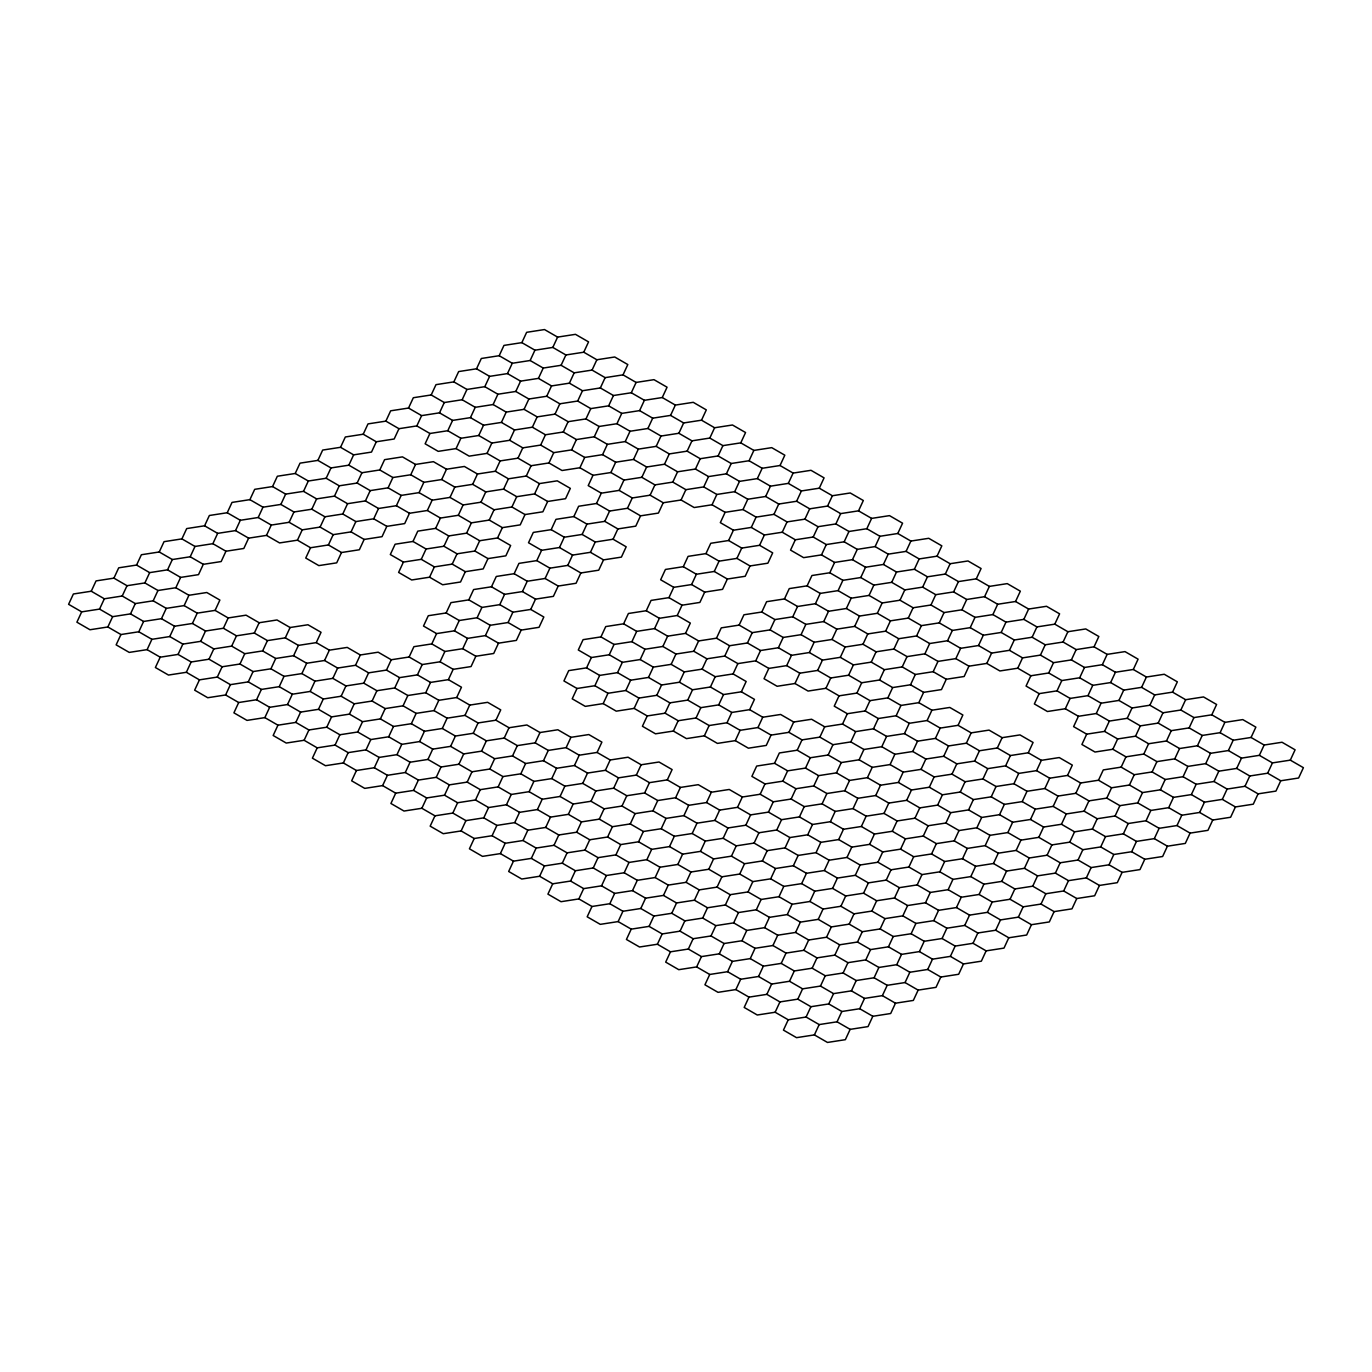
<?xml version="1.0" encoding="UTF-8"?>
<svg xmlns="http://www.w3.org/2000/svg" width="1372" height="1372" viewBox="0 0 1372 1372"><rect width="100%" height="100%" fill="white"/><g stroke="black" fill="none" stroke-linecap="round" stroke-linejoin="round"><path stroke-width="1.5" d="M498.499 643.176L485.414 635.613L467.543 638.374L454.458 630.828L436.588 633.59L423.502 626.044L428.287 615.719L446.157 612.958L450.959 602.634L468.83 599.873L481.915 607.419L499.785 604.658L512.871 612.204L530.741 609.442L543.827 617.006L539.042 627.313L521.171 630.091L516.369 640.398L498.499 643.176L493.714 653.484L475.844 656.245L471.042 666.569L453.172 669.33L440.086 661.784L422.216 664.545L409.13 656.999L391.26 659.76L378.175 652.197L360.304 654.976L347.219 647.413L329.349 650.174L316.263 642.628L298.393 645.389L285.307 637.843L267.437 640.604L254.352 633.041L236.464 635.819L223.396 628.256L205.508 631.017L192.423 623.471L174.553 626.232L161.467 618.686L143.597 621.447L130.511 613.884L112.641 616.663L99.556 609.099L81.685 611.861L76.901 622.185L89.986 629.748L107.856 626.97L120.942 634.533L138.812 631.772L151.898 639.318L169.768 636.557L182.853 644.103L200.724 641.341L213.809 648.905L231.679 646.126L244.765 653.689L262.635 650.928L275.721 658.474L293.591 655.713L306.676 663.259L324.564 660.498L337.632 668.061L355.52 665.283L368.605 672.846L386.475 670.085L399.561 677.631L417.431 674.87L430.516 682.416L448.387 679.655L461.472 687.218L456.687 697.525L438.817 700.303L425.732 692.74L407.844 695.501L394.759 687.955L376.888 690.716L363.803 683.17L345.933 685.931L332.847 678.368L314.977 681.147L301.891 673.583L284.021 676.345L270.936 668.799L253.065 671.56L239.98 664.014L222.11 666.775L209.024 659.212L191.154 661.99L178.068 654.427L160.198 657.188L147.113 649.642L129.225 652.403L116.14 644.857L120.942 634.533M91.255 591.229L96.057 580.905L113.927 578.144L127.013 585.707L144.883 582.928L157.969 590.492L175.839 587.731L188.924 595.277L206.795 592.515L219.88 600.061L215.095 610.386L197.225 613.147L184.14 605.601L166.269 608.362L153.184 600.816L135.296 603.577L122.228 596.014L104.341 598.792L91.255 591.229L73.385 593.99L68.6 604.315L81.685 611.861M99.556 609.099L104.341 598.792M113.927 578.144L118.712 567.819L136.583 565.058L149.668 572.621L167.538 569.843L180.624 577.406L198.511 574.645L203.296 564.321L221.166 561.56L225.951 551.235L243.822 548.474L248.624 538.15L266.494 535.389L279.579 542.935L297.45 540.174L310.535 547.737L328.405 544.958L341.491 552.522L359.361 549.76L364.146 539.436L382.033 536.675L386.818 526.351L404.689 523.59L409.473 513.265L427.344 510.504L440.429 518.05L458.317 515.289L471.385 522.852L489.272 520.074L502.358 527.637L520.228 524.876L525.013 514.551L542.883 511.79L547.668 501.466L565.556 498.705L570.34 488.381L557.255 480.835L539.385 483.596L526.299 476.033L508.429 478.811L495.343 471.248L477.473 474.009L464.388 466.463L446.5 469.224L433.432 461.678L415.545 464.439L402.459 456.876L384.589 459.654L379.804 469.961L361.934 472.74L348.848 465.177L330.978 467.938L317.892 460.392L300.022 463.153L295.22 473.477L277.35 476.238L272.565 486.563L254.695 489.324L249.893 499.648L232.022 502.409L227.238 512.734L209.367 515.495L204.582 525.802L186.695 528.58L181.91 538.887L164.04 541.666L159.255 551.973L141.385 554.734L136.583 565.058M107.856 626.97L112.641 616.663M122.228 596.014L127.013 585.707M130.511 613.884L135.296 603.577M144.883 582.928L149.668 572.621M138.812 631.772L143.597 621.447M153.184 600.816L157.969 590.492M167.538 569.843L172.34 559.536L190.211 556.775L203.296 564.321M147.113 649.642L151.898 639.318M161.467 618.686L166.269 608.362M175.839 587.731L180.624 577.406M190.211 556.775L194.996 546.45L212.866 543.689L225.951 551.235M160.198 657.188L155.396 667.512L168.482 675.058L186.352 672.297L199.437 679.86L217.308 677.082L230.393 684.645L248.281 681.884L261.366 689.43L279.236 686.669L292.322 694.215L310.192 691.454L323.278 699.017L341.148 696.239L354.233 703.802L372.104 701.041L385.189 708.587L403.059 705.825L416.145 713.371L434.015 710.61L447.101 718.173L464.971 715.395L478.056 722.958L495.927 720.197L509.012 727.743L526.899 724.982L539.985 732.528L557.855 729.767L570.941 737.33L588.811 734.552L601.896 742.115L597.094 752.439L579.224 755.2L566.139 747.637L548.268 750.415L535.183 742.852L517.313 745.613L504.227 738.067L486.357 740.829L473.271 733.283L455.401 736.044L442.316 728.481L424.445 731.259L411.36 723.696L393.49 726.457L380.404 718.911L362.534 721.672L349.448 714.126L331.561 716.887L318.476 709.324L300.605 712.102L287.52 704.539L269.649 707.3L256.564 699.754L238.694 702.515L225.608 694.969L207.738 697.731L194.653 690.167L199.437 679.86M169.768 636.557L174.553 626.232M184.14 605.601L188.924 595.277M212.866 543.689L217.668 533.365L235.538 530.604L248.624 538.15M178.068 654.427L182.853 644.103M192.423 623.471L197.225 613.147M235.538 530.604L240.323 520.28L258.193 517.518L271.279 525.064L289.149 522.303L302.234 529.849L320.105 527.088L333.19 534.651L351.06 531.873L364.146 539.436M186.352 672.297L191.154 661.99M200.724 641.341L205.508 631.017M258.193 517.518L262.978 507.194L280.866 504.433L293.951 511.979L311.821 509.218L324.907 516.781L342.777 514.003L355.863 521.566L373.733 518.805L386.818 526.351M209.024 659.212L213.809 648.905M223.396 628.256L228.181 617.949L246.051 615.171L259.137 622.734L277.007 619.973L290.092 627.519L307.963 624.757L321.048 632.303L316.263 642.628M266.494 535.389L271.279 525.064M280.866 504.433L285.65 494.109L303.521 491.348L316.606 498.893L334.476 496.132L347.562 503.695L365.432 500.917L378.518 508.48L396.388 505.719L409.473 513.265M217.308 677.082L222.11 666.775M231.679 646.126L236.464 635.819M289.149 522.303L293.951 511.979M303.521 491.348L308.306 481.023L326.176 478.262L339.261 485.808L357.149 483.047L370.217 490.61L388.105 487.832L401.19 495.395L419.06 492.634L432.146 500.18L450.016 497.419L463.101 504.965L480.972 502.203L494.057 509.767L511.928 506.988L525.013 514.551M317.892 460.392L322.677 450.067L340.548 447.306L353.633 454.852L371.503 452.091L376.305 441.767L394.176 439.006L398.96 428.699L416.831 425.92L429.916 433.483L447.787 430.722L460.872 438.268L478.742 435.507L491.828 443.053L509.715 440.292L522.783 447.855L540.671 445.077L553.756 452.64L571.627 449.879L584.712 457.425L602.582 454.664L615.668 462.21L633.538 459.448L646.624 467.012L664.494 464.233L677.579 471.797L695.45 469.035L708.535 476.581L726.405 473.82L739.491 481.366L757.361 478.605L770.447 486.168L788.317 483.39L801.402 490.953L819.29 488.192L832.375 495.738L850.246 492.977L863.331 500.523L858.529 510.847L840.659 513.608L827.573 506.062L809.703 508.823L796.618 501.26L778.747 504.038L765.662 496.475L747.791 499.237L734.706 491.69L716.836 494.452L703.75 486.906L685.88 489.667L672.795 482.104L654.924 484.882L641.839 477.319L623.951 480.08L610.883 472.534L592.996 475.295L579.91 467.749L562.04 470.51L548.954 462.947L531.084 465.725L517.999 458.162L500.128 460.923L487.043 453.377L469.173 456.139L456.087 448.593L438.217 451.354L425.131 443.791L429.916 433.483M225.608 694.969L230.393 684.645M239.98 664.014L244.765 653.689M254.352 633.041L259.137 622.734M297.45 540.174L302.234 529.849M311.821 509.218L316.606 498.893M326.176 478.262L330.978 467.938M340.548 447.306L345.332 436.982L363.22 434.221L376.305 441.767M238.694 702.515L233.909 712.84L246.994 720.386L264.865 717.625L277.95 725.188L295.82 722.409L308.906 729.973L326.776 727.211L339.862 734.757L357.732 731.996L370.817 739.542L388.688 736.781L401.773 744.344L419.643 741.566L432.729 749.129L450.616 746.368L463.702 753.914L481.572 751.153L494.657 758.699L512.528 755.938L525.613 763.501L543.483 760.723L556.569 768.286L574.439 765.525L587.525 773.071L605.395 770.309L618.48 777.855L636.351 775.094L649.436 782.657L667.307 779.879L680.392 787.442L698.262 784.681L711.348 792.227L729.235 789.466L742.321 797.012L760.191 794.251L773.276 801.814L791.147 799.036L804.232 806.599L822.102 803.838L835.188 811.384L853.058 808.623L866.144 816.168L884.014 813.407L897.099 820.971L914.97 818.192L928.055 825.755L945.925 822.994L959.011 830.54L976.881 827.779L989.967 835.325L1007.854 832.564L1020.939 840.127L1038.81 837.349L1051.895 844.912L1069.766 842.151L1082.851 849.697L1100.721 846.936L1113.807 854.482L1131.677 851.72L1144.763 859.266L1162.633 856.505L1167.418 846.198L1185.305 843.42L1190.09 833.113L1207.96 830.334L1212.745 820.027L1230.615 817.266L1235.417 806.942L1253.288 804.181L1258.073 793.856L1275.943 791.095L1280.745 780.771L1298.615 778.01L1303.4 767.685L1290.315 760.139L1272.444 762.901L1259.359 755.337L1241.488 758.116L1228.403 750.553L1210.533 753.314L1197.447 745.768L1179.577 748.529L1166.492 740.983L1148.604 743.744L1135.536 736.181L1117.648 738.959L1104.563 731.396L1086.693 734.157L1073.607 726.611L1078.409 716.287L1096.279 713.526L1109.365 721.072L1127.235 718.311L1140.321 725.874L1158.191 723.095L1171.276 730.659L1189.147 727.897L1202.232 735.443L1220.102 732.682L1233.188 740.228L1251.058 737.467L1264.144 745.03L1282.014 742.252L1295.099 749.815L1290.315 760.139M248.281 681.884L253.065 671.56M262.635 650.928L267.437 640.604M310.535 547.737L305.75 558.044L318.836 565.607L336.706 562.846L341.491 552.522M320.105 527.088L324.907 516.781M334.476 496.132L339.261 485.808M348.848 465.177L353.633 454.852M363.22 434.221L368.005 423.897L385.875 421.135L398.96 428.699M256.564 699.754L261.366 689.43M270.936 668.799L275.721 658.474M285.307 637.843L290.092 627.519M328.405 544.958L333.19 534.651M342.777 514.003L347.562 503.695M357.149 483.047L361.934 472.74M385.875 421.135L390.66 410.811L408.53 408.05L421.616 415.613L439.503 412.835L452.589 420.398L470.459 417.637L483.544 425.183L501.415 422.422L514.5 429.968L532.37 427.207L545.456 434.77L563.326 431.991L576.412 439.555L594.282 436.793L607.367 444.339L625.238 441.578L638.323 449.124L656.193 446.363L669.279 453.926L687.149 451.148L700.235 458.711L718.122 455.95L731.207 463.496L749.078 460.735L762.163 468.281L780.033 465.52L793.119 473.083L810.989 470.304L824.075 477.868L819.29 488.192M264.865 717.625L269.649 707.3M279.236 686.669L284.021 676.345M293.591 655.713L298.393 645.389M351.06 531.873L355.863 521.566M365.432 500.917L370.217 490.61M408.53 408.05L413.332 397.726L431.202 394.965L444.288 402.528L462.158 399.749L475.244 407.312L493.114 404.551L506.199 412.097L524.07 409.336L537.155 416.882L555.025 414.121L568.111 421.684L585.981 418.906L599.067 426.469L616.954 423.708L630.04 431.254L647.91 428.493L660.995 436.039L678.866 433.278L691.951 440.841L709.821 438.062L722.907 445.626L740.777 442.864L753.863 450.41L771.733 447.649L784.818 455.195L780.033 465.52M277.95 725.188L273.165 735.495L286.251 743.058L304.121 740.28L317.206 747.843L335.077 745.082L348.162 752.628L366.032 749.867L379.118 757.413L396.988 754.651L410.074 762.215L427.944 759.436L441.029 766.999L458.9 764.238L471.985 771.784L489.855 769.023L502.941 776.569L520.828 773.808L533.897 781.371L551.784 778.593L564.87 786.156L582.74 783.395L595.825 790.941L613.696 788.18L626.781 795.726L644.651 792.965L657.737 800.528L675.607 797.749L688.693 805.313L706.563 802.551L719.648 810.097L737.519 807.336L750.604 814.882L768.474 812.121L781.56 819.684L799.447 816.906L812.516 824.469L830.403 821.708L843.488 829.254L861.359 826.493L874.444 834.039L892.314 831.278L905.4 838.841L923.27 836.062L936.356 843.626L954.226 840.865L967.311 848.411L985.182 845.649L998.267 853.195L1016.138 850.434L1029.223 857.997L1047.093 855.219L1060.179 862.782L1078.049 860.021L1091.134 867.567L1109.022 864.806L1122.107 872.352L1139.978 869.591L1144.763 859.266M287.52 704.539L292.322 694.215M301.891 673.583L306.676 663.259M373.733 518.805L378.518 508.48M388.105 487.832L392.889 477.525L410.76 474.763L423.845 482.309L441.715 479.548L454.801 487.094L472.671 484.333L485.757 491.896L503.627 489.118L516.712 496.681L534.6 493.92L547.668 501.466M416.831 425.92L421.616 415.613M431.202 394.965L435.987 384.657L453.858 381.879L466.943 389.442L484.813 386.681L497.899 394.227L515.786 391.466L528.872 399.012L546.742 396.251L559.827 403.797L577.698 401.036L590.783 408.599L608.654 405.838L621.739 413.384L639.609 410.622L652.695 418.168L670.565 415.407L683.65 422.953L701.521 420.192L714.606 427.755L732.477 424.994L745.562 432.54L740.777 442.864M295.82 722.409L300.605 712.102M310.192 691.454L314.977 681.147M324.564 660.498L329.349 650.174M396.388 505.719L401.19 495.395M410.76 474.763L415.545 464.439M439.503 412.835L444.288 402.528M453.858 381.879L458.66 371.572L476.53 368.794L489.615 376.357L507.486 373.596L520.571 381.142L538.441 378.38L551.527 385.926L569.397 383.165L582.483 390.728L600.353 387.95L613.438 395.513L631.309 392.752L644.394 400.298L662.264 397.537L675.35 405.083L693.237 402.322L706.306 409.885L701.521 420.192M304.121 740.28L308.906 729.973M318.476 709.324L323.278 699.017M332.847 678.368L337.632 668.061M419.06 492.634L423.845 482.309M447.787 430.722L452.589 420.398M462.158 399.749L466.943 389.442M476.53 368.794L481.315 358.486L499.185 355.708L512.27 363.271L530.141 360.51L543.226 368.056L561.097 365.295L574.182 372.841L592.069 370.08L605.138 377.643L623.025 374.865L636.111 382.428L653.981 379.667L667.066 387.213L662.264 397.537M317.206 747.843L312.404 758.167L325.49 765.713L343.377 762.952L356.446 770.498L374.333 767.737L387.419 775.3L405.289 772.522L418.374 780.085L436.245 777.324L449.33 784.87L467.2 782.109L480.286 789.655L498.156 786.893L511.242 794.457L529.112 791.678L542.197 799.241L560.068 796.48L573.153 804.026L591.023 801.265L604.109 808.811L621.996 806.05L635.065 813.613L652.952 810.835L666.037 818.398L683.908 815.637L696.993 823.183L714.863 820.422L727.949 827.968L745.819 825.207L758.905 832.77L776.775 829.991L789.86 837.555L807.731 834.793L820.816 842.339L838.686 839.578L851.772 847.124L869.642 844.363L882.728 851.926L900.615 849.148L913.683 856.711L931.571 853.95L944.656 861.496L962.527 858.735L975.612 866.281L993.482 863.52L1006.568 871.083L1024.438 868.305L1037.524 875.868L1055.394 873.107L1068.479 880.653L1086.35 877.891L1099.435 885.437L1117.305 882.676L1122.107 872.352M326.776 727.211L331.561 716.887M341.148 696.239L345.933 685.931M355.52 665.283L360.304 654.976M403.402 562.091L398.617 572.416L411.703 579.979L429.573 577.2L442.659 584.764L460.529 582.002L465.314 571.678L483.201 568.917L487.986 558.593L505.856 555.832L510.641 545.507L497.556 537.961L479.685 540.722L466.6 533.159L448.73 535.938L435.644 528.374L417.774 531.135L412.989 541.46L395.119 544.221L390.317 554.545L403.402 562.091L421.273 559.33L434.358 566.893L452.228 564.115L465.314 571.678M427.344 510.504L432.146 500.18M441.715 479.548L446.5 469.224M456.087 448.593L460.872 438.268M470.459 417.637L475.244 407.312M484.813 386.681L489.615 376.357M499.185 355.708L503.97 345.401L521.857 342.64L534.943 350.186L552.813 347.425L565.899 354.971L583.769 352.21L596.854 359.756L614.725 356.994L627.81 364.558L623.025 374.865M335.077 745.082L339.862 734.757M349.448 714.126L354.233 703.802M363.803 683.17L368.605 672.846M421.273 559.33L426.075 549.006L443.945 546.245L457.03 553.808L474.901 551.03L487.986 558.593M435.644 528.374L440.429 518.05M450.016 497.419L454.801 487.094M478.742 435.507L483.544 425.183M493.114 404.551L497.899 394.227M507.486 373.596L512.27 363.271M521.857 342.64L526.642 332.316L544.513 329.554L557.598 337.1L575.468 334.339L588.554 341.885L583.769 352.21M343.377 762.952L348.162 752.628M357.732 731.996L362.534 721.672M372.104 701.041L376.888 690.716M386.475 670.085L391.26 659.76M429.573 577.2L434.358 566.893M443.945 546.245L448.73 535.938M458.317 515.289L463.101 504.965M472.671 484.333L477.473 474.009M487.043 453.377L491.828 443.053M501.415 422.422L506.199 412.097M515.786 391.466L520.571 381.142M530.141 360.51L534.943 350.186M356.446 770.498L351.661 780.822L364.746 788.385L382.617 785.607L395.702 793.17L413.572 790.409L426.658 797.955L444.545 795.194L457.613 802.74L475.501 799.979L488.586 807.542L506.457 804.764L519.542 812.327L537.412 809.566L550.498 817.112L568.368 814.351L581.454 821.897L599.324 819.135L612.409 826.699L630.28 823.92L643.365 831.483L661.235 828.722L674.321 836.268L692.191 833.507L705.277 841.053L723.164 838.292L736.232 845.855L754.12 843.077L767.205 850.64L785.076 847.879L798.161 855.425L816.031 852.664L829.117 860.21L846.987 857.449L860.072 865.012L877.943 862.233L891.028 869.797L908.899 867.035L921.984 874.581L939.854 871.82L952.94 879.366L970.81 876.605L983.896 884.168L1001.783 881.39L1014.851 888.953L1032.739 886.192L1045.824 893.738L1063.694 890.977L1076.78 898.523L1094.65 895.762L1099.435 885.437M366.032 749.867L370.817 739.542M380.404 718.911L385.189 708.587M394.759 687.955L399.561 677.631M409.13 656.999L413.915 646.675L431.803 643.914L444.888 651.46L462.758 648.699L475.844 656.245M452.228 564.115L457.03 553.808M466.6 533.159L471.385 522.852M480.972 502.203L485.757 491.896M495.343 471.248L500.128 460.923M509.715 440.292L514.5 429.968M524.07 409.336L528.872 399.012M538.441 378.38L543.226 368.056M552.813 347.425L557.598 337.1M374.333 767.737L379.118 757.413M388.688 736.781L393.49 726.457M403.059 705.825L407.844 695.501M417.431 674.87L422.216 664.545M431.803 643.914L436.588 633.59M474.901 551.03L479.685 540.722M489.272 520.074L494.057 509.767M503.627 489.118L508.429 478.811M517.999 458.162L522.783 447.855M532.37 427.207L537.155 416.882M546.742 396.251L551.527 385.926M561.097 365.295L565.899 354.971M382.617 785.607L387.419 775.3M396.988 754.651L401.773 744.344M411.36 723.696L416.145 713.371M425.732 692.74L430.516 682.416M440.086 661.784L444.888 651.46M454.458 630.828L459.243 620.504L477.13 617.743L490.198 625.289L508.086 622.528L521.171 630.091M468.83 599.873L473.614 589.548L491.485 586.787L504.57 594.333L522.44 591.572L535.526 599.135L553.396 596.357L558.198 586.05L576.068 583.272L580.853 572.964L598.724 570.186L603.526 559.879L621.396 557.118L626.181 546.793L613.095 539.23L595.225 542.009L582.14 534.445L564.269 537.207L551.184 529.661L533.314 532.422L528.512 542.746L541.597 550.292L559.484 547.531L572.553 555.094L590.44 552.316L603.526 559.879M497.556 537.961L502.358 527.637M511.928 506.988L516.712 496.681M526.299 476.033L531.084 465.725M540.671 445.077L545.456 434.77M555.025 414.121L559.827 403.797M569.397 383.165L574.182 372.841M395.702 793.17L390.917 803.478L404.003 811.041L421.873 808.28L434.958 815.826L452.829 813.064L465.914 820.61L483.784 817.849L496.87 825.412L514.74 822.634L527.826 830.197L545.713 827.436L558.781 834.982L576.669 832.221L589.754 839.767L607.625 837.006L620.71 844.569L638.58 841.791L651.666 849.354L669.536 846.593L682.621 854.139L700.492 851.377L713.577 858.923L731.447 856.162L744.533 863.725L762.403 860.947L775.489 868.51L793.359 865.749L806.444 873.295L824.332 870.534L837.4 878.08L855.288 875.319L868.373 882.882L886.243 880.104L899.329 887.667L917.199 884.906L930.285 892.452L948.155 889.691L961.24 897.237L979.111 894.475L992.196 902.039L1010.066 899.26L1023.152 906.823L1041.022 904.062L1054.108 911.608L1071.978 908.847L1076.78 898.523M405.289 772.522L410.074 762.215M419.643 741.566L424.445 731.259M434.015 710.61L438.817 700.303M448.387 679.655L453.172 669.33M462.758 648.699L467.543 638.374M477.13 617.743L481.915 607.419M491.485 586.787L496.287 576.463L514.157 573.702L527.242 581.248L545.113 578.487L558.198 586.05M534.6 493.92L539.385 483.596M548.954 462.947L553.756 452.64M563.326 431.991L568.111 421.684M577.698 401.036L582.483 390.728M592.069 370.08L596.854 359.756M413.572 790.409L418.374 780.085M427.944 759.436L432.729 749.129M442.316 728.481L447.101 718.173M485.414 635.613L490.198 625.289M499.785 604.658L504.57 594.333M514.157 573.702L518.942 563.378L536.812 560.616L549.898 568.162L567.768 565.401L580.853 572.964M571.627 449.879L576.412 439.555M585.981 418.906L590.783 408.599M600.353 387.95L605.138 377.643M421.873 808.28L426.658 797.955M436.245 777.324L441.029 766.999M450.616 746.368L455.401 736.044M464.971 715.395L469.773 705.088L487.643 702.327L500.729 709.873L495.927 720.197M508.086 622.528L512.871 612.204M522.44 591.572L527.242 581.248M536.812 560.616L541.597 550.292M551.184 529.661L555.969 519.336L573.839 516.575L586.924 524.121L604.795 521.36L617.88 528.923L635.768 526.145L640.553 515.838L658.423 513.077L663.208 502.752L681.078 499.991L694.163 507.537L712.051 504.776L725.119 512.322L743.007 509.561L756.092 517.124L773.962 514.346L787.048 521.909L804.918 519.148L818.004 526.694L835.874 523.933L848.959 531.478L866.83 528.717L879.915 536.28L897.785 533.502L910.871 541.065L928.741 538.304L941.827 545.85L937.042 556.175L919.171 558.936L906.086 551.39L888.216 554.151L875.13 546.588L857.26 549.366L844.174 541.803L826.287 544.564L813.219 537.018L795.331 539.779L782.246 532.233L764.375 534.994L751.29 527.431L733.42 530.209L720.334 522.646L725.119 512.322M579.91 467.749L584.712 457.425M594.282 436.793L599.067 426.469M608.654 405.838L613.438 395.513M434.958 815.826L430.173 826.15L443.259 833.696L461.129 830.935L474.215 838.498L492.085 835.72L505.17 843.283L523.041 840.522L536.126 848.067L553.996 845.306L567.082 852.852L584.952 850.091L598.038 857.654L615.908 854.876L628.993 862.439L646.881 859.678L659.949 867.224L677.837 864.463L690.922 872.009L708.792 869.248L721.878 876.811L739.748 874.033L752.834 881.596L770.704 878.835L783.789 886.381L801.66 883.619L814.745 891.165L832.615 888.404L845.701 895.967L863.571 893.189L876.657 900.752L894.527 897.991L907.612 905.537L925.5 902.776L938.568 910.322L956.456 907.561L969.541 915.124L987.411 912.346L1000.497 919.909L1018.367 917.148L1031.452 924.694L1049.323 921.933L1054.108 911.608M444.545 795.194L449.33 784.87M458.9 764.238L463.702 753.914M473.271 733.283L478.056 722.958M530.741 609.442L535.526 599.135M545.113 578.487L549.898 568.162M559.484 547.531L564.269 537.207M573.839 516.575L578.641 506.251L596.511 503.49L609.597 511.053L627.467 508.275L640.553 515.838M592.996 475.295L588.211 485.619L601.296 493.165L619.166 490.404L632.252 497.967L650.122 495.189L663.208 502.752M602.582 454.664L607.367 444.339M616.954 423.708L621.739 413.384M631.309 392.752L636.111 382.428M452.829 813.064L457.613 802.74M467.2 782.109L471.985 771.784M481.572 751.153L486.357 740.829M567.768 565.401L572.553 555.094M582.14 534.445L586.924 524.121M596.511 503.49L601.296 493.165M610.883 472.534L615.668 462.21M625.238 441.578L630.04 431.254M639.609 410.622L644.394 400.298M461.129 830.935L465.914 820.61M475.501 799.979L480.286 789.655M489.855 769.023L494.657 758.699M504.227 738.067L509.012 727.743M590.44 552.316L595.225 542.009M604.795 521.36L609.597 511.053M619.166 490.404L623.951 480.08M633.538 459.448L638.323 449.124M647.91 428.493L652.695 418.168M474.215 838.498L469.43 848.805L482.498 856.368L500.386 853.607L513.471 861.153L531.341 858.392L544.427 865.938L562.297 863.177L575.383 870.74L593.253 867.962L606.338 875.525L624.209 872.764L637.294 880.309L655.164 877.548L668.25 885.094L686.12 882.333L699.206 889.896L717.076 887.118L730.161 894.681L748.049 891.92L761.117 899.466L779.004 896.705L792.09 904.251L809.96 901.49L823.046 909.053L840.916 906.275L854.001 913.838L871.872 911.077L884.957 918.623L902.827 915.861L915.913 923.407L933.783 920.646L946.869 928.209L964.739 925.431L977.824 932.994L995.695 930.233L1008.78 937.779L1026.668 935.018L1031.452 924.694M483.784 817.849L488.586 807.542M498.156 786.893L502.941 776.569M512.528 755.938L517.313 745.613M613.095 539.23L617.88 528.923M627.467 508.275L632.252 497.967M641.839 477.319L646.624 467.012M656.193 446.363L660.995 436.039M670.565 415.407L675.35 405.083M492.085 835.72L496.87 825.412M506.457 804.764L511.242 794.457M520.828 773.808L525.613 763.501M535.183 742.852L539.985 732.528M650.122 495.189L654.924 484.882M664.494 464.233L669.279 453.926M678.866 433.278L683.65 422.953M500.386 853.607L505.17 843.283M514.74 822.634L519.542 812.327M529.112 791.678L533.897 781.371M543.483 760.723L548.268 750.415M1067.536 775.437L1072.321 765.113L1059.253 757.567L1041.365 760.328L1028.28 752.782L1010.409 755.543L997.324 747.98L979.454 750.758L966.368 743.195L948.498 745.956L935.412 738.41L917.542 741.172L904.457 733.626L886.586 736.387L873.501 728.824L855.631 731.602L842.545 724.039L824.675 726.8L811.589 719.254L793.702 722.015L780.634 714.469L762.746 717.23L749.661 709.667L731.791 712.445L718.705 704.882L700.835 707.643L687.749 700.097L669.879 702.858L656.794 695.312L638.923 698.074L625.838 690.51L607.967 693.289L594.882 685.726L577.012 688.487L572.21 698.811L585.295 706.374L603.183 703.596L616.251 711.159L634.138 708.398L647.224 715.944L665.094 713.183L678.18 720.729L696.05 717.968L709.135 725.531L727.006 722.752L740.091 730.316L757.961 727.554L771.047 735.1L788.917 732.339L802.003 739.885L819.873 737.124L832.958 744.687L850.829 741.909L863.914 749.472L881.802 746.711L894.87 754.257L912.757 751.496L925.843 759.042L943.713 756.281L956.798 763.844L974.669 761.066L987.754 768.629L1005.625 765.868L1018.71 773.414L1036.58 770.652L1049.666 778.198L1067.536 775.437L1080.622 783L1098.492 780.222L1111.577 787.785L1129.448 785.024L1142.533 792.57L1160.42 789.809L1173.489 797.355L1191.376 794.594L1204.462 802.157L1222.332 799.379L1235.417 806.942M586.581 667.855L591.366 657.531L609.254 654.77L622.339 662.333L640.21 659.555L653.295 667.118L671.165 664.357L684.251 671.903L702.121 669.142L715.206 676.688L733.077 673.926L746.162 681.49L741.377 691.797L723.507 694.558L710.422 687.012L692.534 689.773L679.466 682.227L661.578 684.988L648.493 677.442L630.623 680.203L617.537 672.64L599.667 675.401L586.581 667.855L568.711 670.616L563.926 680.941L577.012 688.487M591.366 657.531L578.298 649.985L583.083 639.661L600.953 636.9L605.738 626.575L623.608 623.814L636.694 631.36L654.581 628.599L667.65 636.162L685.537 633.384L698.622 640.947L716.493 638.186L729.578 645.732L747.448 642.971L760.534 650.517L778.404 647.755L791.49 655.319L809.36 652.54L822.445 660.103L840.316 657.342L853.401 664.888L871.271 662.127L884.357 669.673L902.227 666.912L915.313 674.475L933.183 671.697L946.268 679.26L964.156 676.499L968.941 666.175L986.811 663.413L999.896 670.959L1017.767 668.198L1030.852 675.761L1048.723 672.983L1061.808 680.546L1079.678 677.785L1092.764 685.331L1110.634 682.57L1123.719 690.116L1141.607 687.355L1154.692 694.918L1172.563 692.14L1185.648 699.703L1203.518 696.942L1216.604 704.488L1211.802 714.812L1193.932 717.573L1180.846 710.01L1162.976 712.788L1149.89 705.225L1132.02 707.986L1118.935 700.44L1101.064 703.201L1087.979 695.655L1070.109 698.417L1057.023 690.853L1039.153 693.632L1026.067 686.069L1030.852 675.761M672.795 482.104L677.579 471.797M687.149 451.148L691.951 440.841M513.471 861.153L508.669 871.477L521.754 879.023L539.625 876.262L552.71 883.808L570.598 881.047L583.683 888.61L601.553 885.832L614.639 893.395L632.509 890.634L645.595 898.18L663.465 895.419L676.55 902.965L694.421 900.203L707.506 907.767L725.376 904.988L738.462 912.552L756.332 909.79L769.418 917.336L787.288 914.575L800.373 922.121L818.244 919.36L831.329 926.923L849.217 924.145L862.285 931.708L880.172 928.947L893.258 936.493L911.128 933.732L924.213 941.278L942.084 938.517L955.169 946.08L973.04 943.301L986.125 950.865L1003.995 948.103L1008.78 937.779M523.041 840.522L527.826 830.197M537.412 809.566L542.197 799.241M551.784 778.593L556.569 768.286M566.139 747.637L570.941 737.33M594.882 685.726L599.667 675.401M609.254 654.77L614.039 644.446L631.909 641.684L644.994 649.248L662.865 646.469L675.95 654.032L693.82 651.271L706.906 658.817L724.776 656.056L737.862 663.602L755.749 660.841L768.817 668.404L786.705 665.626L799.79 673.189L817.661 670.428L830.746 677.974L848.616 675.213L861.702 682.759L879.572 679.998L892.658 687.561L910.528 684.782L923.613 692.346L941.484 689.584L946.268 679.26M623.608 623.814L628.41 613.49L646.281 610.729L659.366 618.292L677.236 615.514L690.322 623.077L685.537 633.384M681.078 499.991L685.88 489.667M695.45 469.035L700.235 458.711M709.821 438.062L714.606 427.755M531.341 858.392L536.126 848.067M545.713 827.436L550.498 817.112M560.068 796.48L564.87 786.156M574.439 765.525L579.224 755.2M603.183 703.596L607.967 693.289M617.537 672.64L622.339 662.333M631.909 641.684L636.694 631.36M646.281 610.729L651.065 600.404L668.936 597.643L682.021 605.206L699.892 602.428L704.693 592.121L722.564 589.343L727.349 579.035L745.219 576.274L750.004 565.95L767.891 563.189L772.676 552.865L759.591 545.301L741.72 548.08L728.635 540.517L710.765 543.278L705.963 553.602L688.092 556.363L683.307 566.687L665.437 569.449L660.652 579.773L673.738 587.319L691.608 584.558L704.693 592.121M703.75 486.906L708.535 476.581M718.122 455.95L722.907 445.626M539.625 876.262L544.427 865.938M553.996 845.306L558.781 834.982M568.368 814.351L573.153 804.026M582.74 783.395L587.525 773.071M625.838 690.51L630.623 680.203M640.21 659.555L644.994 649.248M654.581 628.599L659.366 618.292M668.936 597.643L673.738 587.319M712.051 504.776L716.836 494.452M726.405 473.82L731.207 463.496M552.71 883.808L547.925 894.132L561.011 901.696L578.881 898.917L591.967 906.48L609.837 903.719L622.922 911.265L640.793 908.504L653.878 916.05L671.765 913.289L684.851 920.852L702.721 918.074L715.807 925.637L733.677 922.876L746.762 930.422L764.633 927.661L777.718 935.207L795.588 932.446L808.674 940.009L826.544 937.23L839.63 944.793L857.5 942.032L870.585 949.578L888.456 946.817L901.541 954.363L919.412 951.602L932.497 959.165L950.384 956.387L963.47 963.95L981.34 961.189L986.125 950.865M562.297 863.177L567.082 852.852M576.669 832.221L581.454 821.897M591.023 801.265L595.825 790.941M605.395 770.309L610.18 759.985L628.067 757.224L641.153 764.77L659.023 762.009L672.109 769.572L667.307 779.879M634.138 708.398L638.923 698.074M648.493 677.442L653.295 667.118M662.865 646.469L667.65 636.162M677.236 615.514L682.021 605.206M691.608 584.558L696.393 574.251L714.263 571.472L727.349 579.035M734.706 491.69L739.491 481.366M749.078 460.735L753.863 450.41M570.598 881.047L575.383 870.74M584.952 850.091L589.754 839.767M599.324 819.135L604.109 808.811M613.696 788.18L618.48 777.855M647.224 715.944L642.422 726.268L655.507 733.814L673.378 731.053L686.463 738.616L704.351 735.838L717.419 743.401L735.306 740.64L748.392 748.186L766.262 745.425L771.047 735.1M656.794 695.312L661.578 684.988M671.165 664.357L675.95 654.032M714.263 571.472L719.048 561.165L736.936 558.387L750.004 565.95M728.635 540.517L733.42 530.209M743.007 509.561L747.791 499.237M757.361 478.605L762.163 468.281M578.881 898.917L583.683 888.61M593.253 867.962L598.038 857.654M607.625 837.006L612.409 826.699M621.996 806.05L626.781 795.726M636.351 775.094L641.153 764.77M665.094 713.183L669.879 702.858M679.466 682.227L684.251 671.903M693.82 651.271L698.622 640.947M736.936 558.387L741.72 548.08M751.29 527.431L756.092 517.124M765.662 496.475L770.447 486.168M591.967 906.48L587.182 916.805L600.267 924.351L618.137 921.59L631.223 929.136L649.093 926.374L662.179 933.938L680.049 931.159L693.134 938.722L711.005 935.961L724.09 943.507L741.96 940.746L755.046 948.292L772.933 945.531L786.019 953.094L803.889 950.316L816.975 957.879L834.845 955.118L847.93 962.664L865.801 959.903L878.886 967.449L896.756 964.688L909.842 972.251L927.712 969.472L940.798 977.036L958.668 974.274L963.47 963.95M601.553 885.832L606.338 875.525M615.908 854.876L620.71 844.569M630.28 823.92L635.065 813.613M644.651 792.965L649.436 782.657M673.378 731.053L678.18 720.729M687.749 700.097L692.534 689.773M702.121 669.142L706.906 658.817M716.493 638.186L721.278 627.862L739.148 625.1L752.233 632.646L770.104 629.885L783.189 637.448L801.059 634.67L814.145 642.233L832.015 639.472L845.101 647.018L862.988 644.257L876.073 651.803L893.944 649.042L907.029 656.605L924.899 653.827L937.985 661.39L955.855 658.629L968.941 666.175M759.591 545.301L764.375 534.994M773.962 514.346L778.747 504.038M788.317 483.39L793.119 473.083M609.837 903.719L614.639 893.395M624.209 872.764L628.993 862.439M638.58 841.791L643.365 831.483M652.952 810.835L657.737 800.528M696.05 717.968L700.835 707.643M710.422 687.012L715.206 676.688M724.776 656.056L729.578 645.732M739.148 625.1L743.933 614.776L761.82 612.015L774.906 619.561L792.776 616.8L805.861 624.363L823.732 621.585L836.817 629.148L854.687 626.387L867.773 633.933L885.643 631.171L898.729 638.717L916.599 635.956L929.684 643.519L947.555 640.741L960.64 648.304L978.51 645.543L991.596 653.089L1009.466 650.328L1022.552 657.874L1040.439 655.113L1053.524 662.676L1071.395 659.898L1084.48 667.461L1102.351 664.7L1115.436 672.246L1133.306 669.485L1146.392 677.031L1164.262 674.269L1177.348 681.833L1172.563 692.14M782.246 532.233L787.048 521.909M796.618 501.26L801.402 490.953M618.137 921.59L622.922 911.265M632.509 890.634L637.294 880.309M646.881 859.678L651.666 849.354M661.235 828.722L666.037 818.398M675.607 797.749L680.392 787.442M704.351 735.838L709.135 725.531M718.705 704.882L723.507 694.558M733.077 673.926L737.862 663.602M747.448 642.971L752.233 632.646M761.82 612.015L766.605 601.691L784.475 598.929L797.561 606.475L815.431 603.714L828.517 611.277L846.387 608.499L859.472 616.062L877.343 613.301L890.428 620.847L908.298 618.086L921.384 625.632L939.271 622.871L952.357 630.434L970.227 627.656L983.312 635.219L1001.183 632.458L1014.268 640.004L1032.138 637.243L1045.224 644.789L1063.094 642.027L1076.18 649.591L1094.05 646.812L1107.135 654.375L1125.006 651.614L1138.091 659.16L1133.306 669.485M795.331 539.779L790.546 550.103L803.632 557.649L821.502 554.888L834.588 562.434L852.458 559.673L865.543 567.236L883.414 564.458L896.499 572.021L914.387 569.26L927.455 576.806L945.342 574.045L958.428 581.591L976.298 578.83L989.384 586.393L1007.254 583.615L1020.339 591.178L1015.554 601.502L997.667 604.263L984.582 596.7L966.711 599.478L953.626 591.915L935.755 594.676L922.67 587.13L904.8 589.891L891.714 582.345L873.844 585.107L860.759 577.543L842.888 580.322L829.803 572.759L811.932 575.52L807.13 585.844L789.26 588.605L784.475 598.929M804.918 519.148L809.703 508.823M631.223 929.136L626.438 939.46L639.524 947.006L657.394 944.245L670.479 951.808L688.35 949.047L701.435 956.593L719.305 953.832L732.391 961.378L750.261 958.616L763.347 966.162L781.217 963.401L794.302 970.964L812.173 968.203L825.258 975.749L843.128 972.988L856.214 980.534L874.101 977.773L887.187 985.319L905.057 982.558L918.142 990.121L936.013 987.343L940.798 977.036M640.793 908.504L645.595 898.18M655.164 877.548L659.949 867.224M669.536 846.593L674.321 836.268M683.908 815.637L688.693 805.313M727.006 722.752L731.791 712.445M755.749 660.841L760.534 650.517M770.104 629.885L774.906 619.561M813.219 537.018L818.004 526.694M827.573 506.062L832.375 495.738M649.093 926.374L653.878 916.05M663.465 895.419L668.25 885.094M677.837 864.463L682.621 854.139M692.191 833.507L696.993 823.183M706.563 802.551L711.348 792.227M735.306 740.64L740.091 730.316M749.661 709.667L754.463 699.36L741.377 691.797M768.817 668.404L764.033 678.711L777.118 686.274L794.988 683.513L808.074 691.059L825.944 688.298L839.029 695.844L856.917 693.083L869.985 700.646L887.873 697.868L900.958 705.431L918.828 702.67L931.914 710.216L949.784 707.455L962.87 715.001L958.085 725.325L940.197 728.086L927.112 720.54L909.242 723.301L896.156 715.755L878.286 718.516L865.2 710.953L847.33 713.714L834.245 706.168L839.029 695.844M778.404 647.755L783.189 637.448M792.776 616.8L797.561 606.475M821.502 554.888L826.287 544.564M835.874 523.933L840.659 513.608M657.394 944.245L662.179 933.938M671.765 913.289L676.55 902.965M686.12 882.333L690.922 872.009M700.492 851.377L705.277 841.053M714.863 820.422L719.648 810.097M757.961 727.554L762.746 717.23M786.705 665.626L791.49 655.319M801.059 634.67L805.861 624.363M815.431 603.714L820.216 593.407L838.103 590.629L851.172 598.192L869.059 595.431L882.145 602.977L900.015 600.216L913.1 607.762L930.971 605.001L944.056 612.564L961.926 609.785L975.012 617.349L992.882 614.587L1005.968 622.133L1023.838 619.372L1036.923 626.918L1054.794 624.157L1067.879 631.72L1085.749 628.942L1098.835 636.505L1094.05 646.812M829.803 572.759L834.588 562.434M844.174 541.803L848.959 531.478M670.479 951.808L665.694 962.115L678.763 969.678L696.65 966.917L709.736 974.463L727.606 971.702L740.691 979.248L758.562 976.487L771.647 984.05L789.517 981.272L802.603 988.835L820.473 986.074L833.559 993.62L851.429 990.858L864.514 998.404L882.385 995.643L895.47 1003.206L913.34 1000.428L918.142 990.121M680.049 931.159L684.851 920.852M694.421 900.203L699.206 889.896M708.792 869.248L713.577 858.923M723.164 838.292L727.949 827.968M737.519 807.336L742.321 797.012M794.988 683.513L799.79 673.189M809.36 652.54L814.145 642.233M823.732 621.585L828.517 611.277M838.103 590.629L842.888 580.322M852.458 559.673L857.26 549.366M866.83 528.717L871.614 518.393L889.502 515.632L902.57 523.195L897.785 533.502M688.35 949.047L693.134 938.722M702.721 918.074L707.506 907.767M717.076 887.118L721.878 876.811M731.447 856.162L736.232 845.855M745.819 825.207L750.604 814.882M760.191 794.251L764.976 783.927L782.846 781.165L795.932 788.729L813.802 785.95L826.887 793.513L844.758 790.752L857.843 798.298L875.713 795.537L888.799 803.083L906.686 800.322L919.772 807.885L937.642 805.107L950.727 812.67L968.598 809.909L981.683 817.455L999.553 814.694L1012.639 822.24L1030.509 819.478L1043.595 827.042L1061.465 824.263L1074.55 831.826L1092.421 829.065L1105.506 836.611L1123.376 833.85L1136.462 841.396L1154.332 838.635L1167.418 846.198M764.976 783.927L751.89 776.38L756.675 766.056L774.545 763.295L779.347 752.971L797.218 750.21L810.303 757.756L828.173 754.994L841.259 762.558L859.129 759.796L872.215 767.342L890.085 764.581L903.17 772.127L921.041 769.366L934.126 776.912L951.997 774.151L965.082 781.714L982.969 778.953L996.038 786.499L1013.925 783.738L1027.011 791.284L1044.881 788.523L1057.966 796.069L1075.837 793.308L1088.922 800.871L1106.792 798.11L1119.878 805.656L1137.748 802.894L1150.834 810.44L1168.704 807.679L1181.789 815.225L1199.66 812.464L1212.745 820.027M788.917 732.339L793.702 722.015M817.661 670.428L822.445 660.103M832.015 639.472L836.817 629.148M846.387 608.499L851.172 598.192M860.759 577.543L865.543 567.236M875.13 546.588L879.915 536.28M696.65 966.917L701.435 956.593M711.005 935.961L715.807 925.637M725.376 904.988L730.161 894.681M739.748 874.033L744.533 863.725M754.12 843.077L758.905 832.77M768.474 812.121L773.276 801.814M782.846 781.165L787.631 770.841L805.518 768.08L818.604 775.643L836.474 772.865L849.56 780.428L867.43 777.667L880.515 785.213L898.386 782.452L911.471 789.998L929.341 787.236L942.427 794.8L960.297 792.021L973.383 799.584L991.253 796.823L1004.338 804.369L1022.209 801.608L1035.294 809.154L1053.164 806.393L1066.25 813.956L1084.137 811.178L1097.223 818.741L1115.093 815.98L1128.178 823.526L1146.049 820.765L1159.134 828.311L1177.005 825.55L1190.09 833.113M797.218 750.21L802.003 739.885M825.944 688.298L830.746 677.974M840.316 657.342L845.101 647.018M854.687 626.387L859.472 616.062M869.059 595.431L873.844 585.107M883.414 564.458L888.216 554.151M709.736 974.463L704.934 984.787L718.019 992.333L735.889 989.572L748.975 997.135L766.862 994.357L779.931 1001.92L797.818 999.159L810.903 1006.705L828.774 1003.944L841.859 1011.49L859.73 1008.729L872.815 1016.292L890.685 1013.514L895.47 1003.206M719.305 953.832L724.09 943.507M733.677 922.876L738.462 912.552M748.049 891.92L752.834 881.596M762.403 860.947L767.205 850.64M776.775 829.991L781.56 819.684M791.147 799.036L795.932 788.729M805.518 768.08L810.303 757.756M819.873 737.124L824.675 726.8M848.616 675.213L853.401 664.888M862.988 644.257L867.773 633.933M877.343 613.301L882.145 602.977M891.714 582.345L896.499 572.021M906.086 551.39L910.871 541.065M727.606 971.702L732.391 961.378M741.96 940.746L746.762 930.422M756.332 909.79L761.117 899.466M770.704 878.835L775.489 868.51M785.076 847.879L789.86 837.555M799.447 816.906L804.232 806.599M813.802 785.95L818.604 775.643M828.173 754.994L832.958 744.687M842.545 724.039L847.33 713.714M856.917 693.083L861.702 682.759M871.271 662.127L876.073 651.803M885.643 631.171L890.428 620.847M900.015 600.216L904.8 589.891M914.387 569.26L919.171 558.936M735.889 989.572L740.691 979.248M750.261 958.616L755.046 948.292M764.633 927.661L769.418 917.336M779.004 896.705L783.789 886.381M793.359 865.749L798.161 855.425M807.731 834.793L812.516 824.469M822.102 803.838L826.887 793.513M836.474 772.865L841.259 762.558M850.829 741.909L855.631 731.602M865.2 710.953L869.985 700.646M879.572 679.998L884.357 669.673M893.944 649.042L898.729 638.717M908.298 618.086L913.1 607.762M922.67 587.13L927.455 576.806M748.975 997.135L744.19 1007.442L757.275 1015.006L775.146 1012.244L788.231 1019.79L806.101 1017.029L819.187 1024.575L837.057 1021.814L850.143 1029.36L868.03 1026.599L872.815 1016.292M758.562 976.487L763.347 966.162M772.933 945.531L777.718 935.207M787.288 914.575L792.09 904.251M801.66 883.619L806.444 873.295M816.031 852.664L820.816 842.339M830.403 821.708L835.188 811.384M844.758 790.752L849.56 780.428M859.129 759.796L863.914 749.472M873.501 728.824L878.286 718.516M887.873 697.868L892.658 687.561M902.227 666.912L907.029 656.605M916.599 635.956L921.384 625.632M930.971 605.001L935.755 594.676M945.342 574.045L950.127 563.721L967.997 560.959L981.083 568.523L976.298 578.83M766.862 994.357L771.647 984.05M781.217 963.401L786.019 953.094M795.588 932.446L800.373 922.121M809.96 901.49L814.745 891.165M824.332 870.534L829.117 860.21M838.686 839.578L843.488 829.254M853.058 808.623L857.843 798.298M867.43 777.667L872.215 767.342M881.802 746.711L886.586 736.387M896.156 715.755L900.958 705.431M910.528 684.782L915.313 674.475M924.899 653.827L929.684 643.519M939.271 622.871L944.056 612.564M953.626 591.915L958.428 581.591M775.146 1012.244L779.931 1001.92M789.517 981.272L794.302 970.964M803.889 950.316L808.674 940.009M818.244 919.36L823.046 909.053M832.615 888.404L837.4 878.08M846.987 857.449L851.772 847.124M861.359 826.493L866.144 816.168M875.713 795.537L880.515 785.213M890.085 764.581L894.87 754.257M904.457 733.626L909.242 723.301M918.828 702.67L923.613 692.346M933.183 671.697L937.985 661.39M947.555 640.741L952.357 630.434M961.926 609.785L966.711 599.478M788.231 1019.79L783.446 1030.115L796.532 1037.661L814.402 1034.9L827.488 1042.446L845.358 1039.684L850.143 1029.36M797.818 999.159L802.603 988.835M812.173 968.203L816.975 957.879M826.544 937.23L831.329 926.923M840.916 906.275L845.701 895.967M855.288 875.319L860.072 865.012M869.642 844.363L874.444 834.039M884.014 813.407L888.799 803.083M898.386 782.452L903.17 772.127M912.757 751.496L917.542 741.172M927.112 720.54L931.914 710.216M955.855 658.629L960.64 648.304M970.227 627.656L975.012 617.349M984.582 596.7L989.384 586.393M806.101 1017.029L810.903 1006.705M820.473 986.074L825.258 975.749M834.845 955.118L839.63 944.793M849.217 924.145L854.001 913.838M863.571 893.189L868.373 882.882M877.943 862.233L882.728 851.926M892.314 831.278L897.099 820.971M906.686 800.322L911.471 789.998M921.041 769.366L925.843 759.042M935.412 738.41L940.197 728.086M978.51 645.543L983.312 635.219M992.882 614.587L997.667 604.263M814.402 1034.9L819.187 1024.575M828.774 1003.944L833.559 993.62M843.128 972.988L847.93 962.664M857.5 942.032L862.285 931.708M871.872 911.077L876.657 900.752M886.243 880.104L891.028 869.797M900.615 849.148L905.4 838.841M914.97 818.192L919.772 807.885M929.341 787.236L934.126 776.912M943.713 756.281L948.498 745.956M986.811 663.413L991.596 653.089M1001.183 632.458L1005.968 622.133M837.057 1021.814L841.859 1011.49M851.429 990.858L856.214 980.534M865.801 959.903L870.585 949.578M880.172 928.947L884.957 918.623M894.527 897.991L899.329 887.667M908.899 867.035L913.683 856.711M923.27 836.062L928.055 825.755M937.642 805.107L942.427 794.8M951.997 774.151L956.798 763.844M966.368 743.195L971.153 732.871L989.041 730.11L1002.126 737.673L1019.996 734.912L1033.082 742.458L1028.28 752.782M1009.466 650.328L1014.268 640.004M1023.838 619.372L1028.623 609.048L1046.51 606.287L1059.596 613.833L1054.794 624.157M859.73 1008.729L864.514 998.404M874.101 977.773L878.886 967.449M888.456 946.817L893.258 936.493M902.827 915.861L907.612 905.537M917.199 884.906L921.984 874.581M931.571 853.95L936.356 843.626M945.925 822.994L950.727 812.67M960.297 792.021L965.082 781.714M974.669 761.066L979.454 750.758M1017.767 668.198L1022.552 657.874M1032.138 637.243L1036.923 626.918M882.385 995.643L887.187 985.319M896.756 964.688L901.541 954.363M911.128 933.732L915.913 923.407M925.5 902.776L930.285 892.452M939.854 871.82L944.656 861.496M954.226 840.865L959.011 830.54M968.598 809.909L973.383 799.584M982.969 778.953L987.754 768.629M997.324 747.98L1002.126 737.673M1040.439 655.113L1045.224 644.789M905.057 982.558L909.842 972.251M919.412 951.602L924.213 941.278M933.783 920.646L938.568 910.322M948.155 889.691L952.94 879.366M962.527 858.735L967.311 848.411M976.881 827.779L981.683 817.455M991.253 796.823L996.038 786.499M1005.625 765.868L1010.409 755.543M1039.153 693.632L1034.368 703.939L1047.436 711.502L1065.324 708.741L1078.409 716.287M1048.723 672.983L1053.524 662.676M1063.094 642.027L1067.879 631.72M927.712 969.472L932.497 959.165M942.084 938.517L946.869 928.209M956.456 907.561L961.24 897.237M970.81 876.605L975.612 866.281M985.182 845.649L989.967 835.325M999.553 814.694L1004.338 804.369M1013.925 783.738L1018.71 773.414M1057.023 690.853L1061.808 680.546M1071.395 659.898L1076.18 649.591M950.384 956.387L955.169 946.08M964.739 925.431L969.541 915.124M979.111 894.475L983.896 884.168M993.482 863.52L998.267 853.195M1007.854 832.564L1012.639 822.24M1022.209 801.608L1027.011 791.284M1036.58 770.652L1041.365 760.328M1065.324 708.741L1070.109 698.417M1079.678 677.785L1084.48 667.461M973.04 943.301L977.824 932.994M987.411 912.346L992.196 902.039M1001.783 881.39L1006.568 871.083M1016.138 850.434L1020.939 840.127M1030.509 819.478L1035.294 809.154M1044.881 788.523L1049.666 778.198M1087.979 695.655L1092.764 685.331M1102.351 664.7L1107.135 654.375M995.695 930.233L1000.497 919.909M1010.066 899.26L1014.851 888.953M1024.438 868.305L1029.223 857.997M1038.81 837.349L1043.595 827.042M1053.164 806.393L1057.966 796.069M1086.693 734.157L1081.908 744.482L1094.993 752.028L1112.863 749.266L1125.949 756.83L1143.819 754.051L1156.905 761.614L1174.775 758.853L1187.86 766.399L1205.731 763.638L1218.816 771.184L1236.704 768.423L1249.772 775.986L1267.659 773.208L1280.745 780.771M1096.279 713.526L1101.064 703.201M1110.634 682.57L1115.436 672.246M1018.367 917.148L1023.152 906.823M1032.739 886.192L1037.524 875.868M1047.093 855.219L1051.895 844.912M1061.465 824.263L1066.25 813.956M1075.837 793.308L1080.622 783M1104.563 731.396L1109.365 721.072M1118.935 700.44L1123.719 690.116M1041.022 904.062L1045.824 893.738M1055.394 873.107L1060.179 862.782M1069.766 842.151L1074.55 831.826M1084.137 811.178L1088.922 800.871M1098.492 780.222L1103.294 769.915L1121.164 767.137L1134.25 774.7L1152.12 771.939L1165.205 779.485L1183.076 776.723L1196.161 784.27L1214.031 781.508L1227.117 789.072L1244.987 786.293L1258.073 793.856M1112.863 749.266L1117.648 738.959M1127.235 718.311L1132.02 707.986M1141.607 687.355L1146.392 677.031M1063.694 890.977L1068.479 880.653M1078.049 860.021L1082.851 849.697M1092.421 829.065L1097.223 818.741M1106.792 798.11L1111.577 787.785M1121.164 767.137L1125.949 756.83M1135.536 736.181L1140.321 725.874M1149.89 705.225L1154.692 694.918M1086.35 877.891L1091.134 867.567M1100.721 846.936L1105.506 836.611M1115.093 815.98L1119.878 805.656M1129.448 785.024L1134.25 774.7M1143.819 754.051L1148.604 743.744M1158.191 723.095L1162.976 712.788M1109.022 864.806L1113.807 854.482M1123.376 833.85L1128.178 823.526M1137.748 802.894L1142.533 792.57M1152.12 771.939L1156.905 761.614M1166.492 740.983L1171.276 730.659M1180.846 710.01L1185.648 699.703M1131.677 851.72L1136.462 841.396M1146.049 820.765L1150.834 810.44M1160.42 789.809L1165.205 779.485M1174.775 758.853L1179.577 748.529M1189.147 727.897L1193.932 717.573M1154.332 838.635L1159.134 828.311M1168.704 807.679L1173.489 797.355M1183.076 776.723L1187.86 766.399M1197.447 745.768L1202.232 735.443M1177.005 825.55L1181.789 815.225M1191.376 794.594L1196.161 784.27M1205.731 763.638L1210.533 753.314M1220.102 732.682L1224.887 722.358L1242.775 719.597L1255.86 727.143L1251.058 737.467M1199.66 812.464L1204.462 802.157M1214.031 781.508L1218.816 771.184M1228.403 750.553L1233.188 740.228M1222.332 799.379L1227.117 789.072M1236.704 768.423L1241.488 758.116M1244.987 786.293L1249.772 775.986M1259.359 755.337L1264.144 745.03M1267.659 773.208L1272.444 762.901M858.529 510.847L871.614 518.393M937.042 556.175L950.127 563.721M1015.554 601.502L1028.623 609.048M1211.802 714.812L1224.887 722.358M807.13 585.844L820.216 593.407M705.963 553.602L719.048 561.165M683.307 566.687L696.393 574.251M958.085 725.325L971.153 732.871M379.804 469.961L392.889 477.525M600.953 636.9L614.039 644.446M295.22 473.477L308.306 481.023M412.989 541.46L426.075 549.006M774.545 763.295L787.631 770.841M272.565 486.563L285.65 494.109M249.893 499.648L262.978 507.194M446.157 612.958L459.243 620.504M227.238 512.734L240.323 520.28M204.582 525.802L217.668 533.365M597.094 752.439L610.18 759.985M181.91 538.887L194.996 546.45M456.687 697.525L469.773 705.088M159.255 551.973L172.34 559.536M215.095 610.386L228.181 617.949"/></g></svg>
